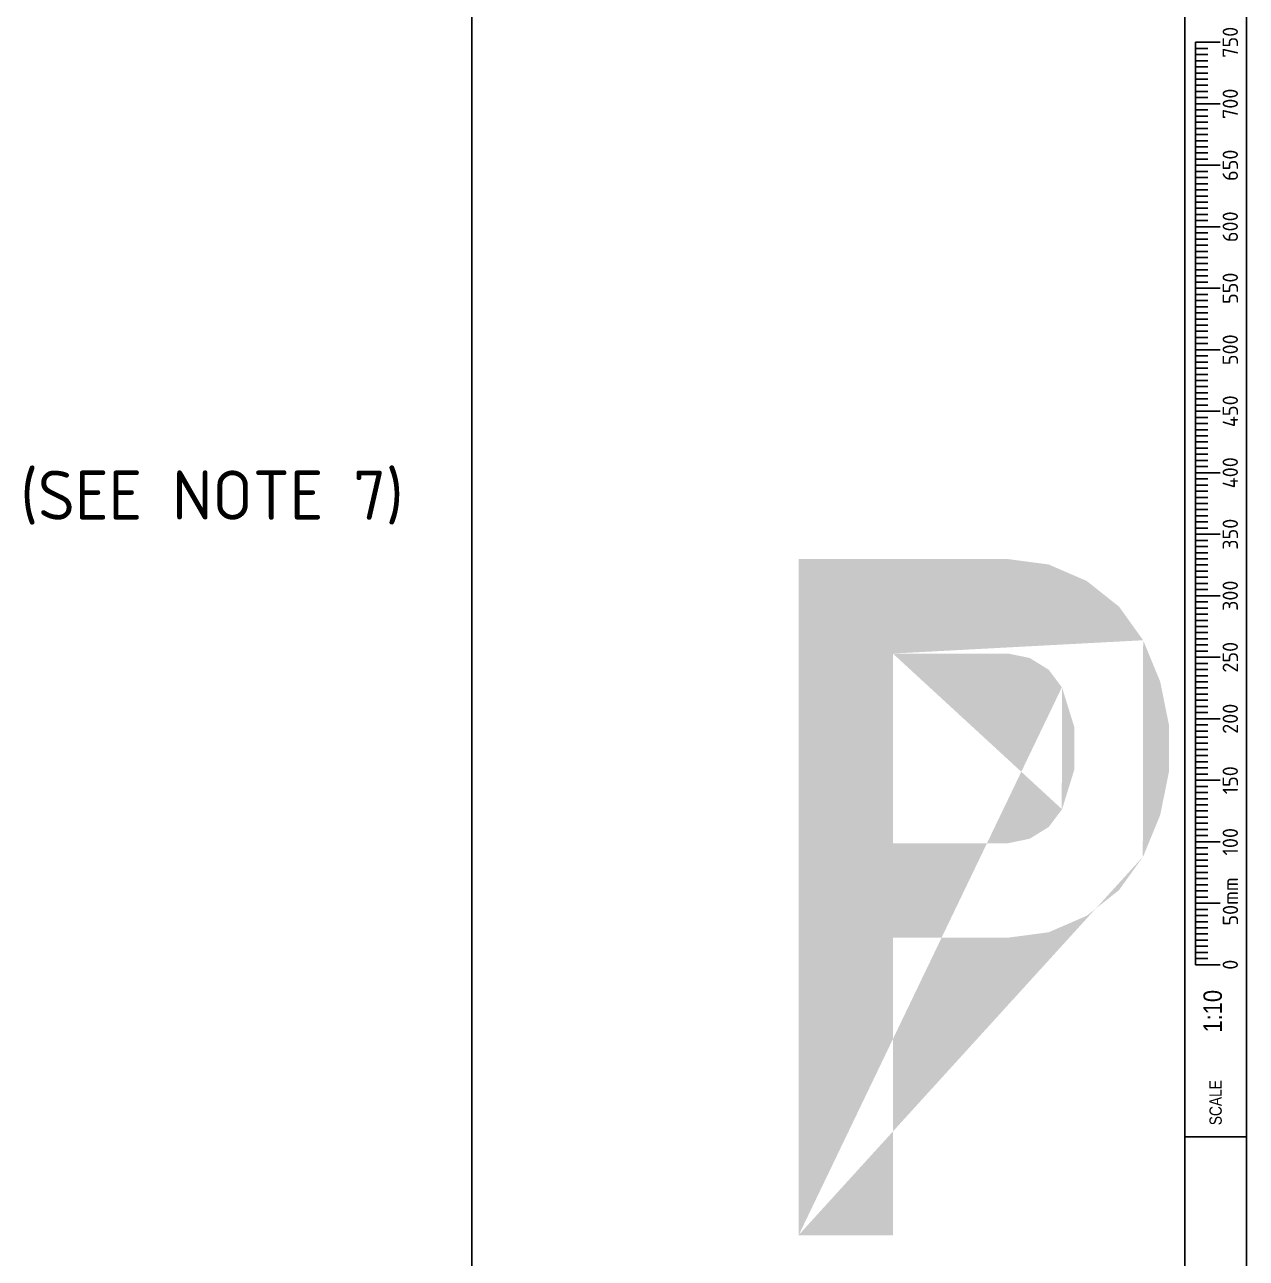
# Model space of a CAD drawing. Extents: x 0 to 1038, y -1303 to 297.
# Drawn here: x 316.1 to 415.5, y 86.9 to 187.2 of the extents above; entities that cross this region are included whole.
import ezdxf
from ezdxf.enums import TextEntityAlignment as Align

# ---------------------------------------------------------------- set-up
doc = ezdxf.new("R2010")
doc.units = 0
doc.linetypes.add('CENTERX2', pattern=[101.6, 63.5, -12.7, 12.7, -12.7])
doc.layers.get('0').update_dxf_attribs({"linetype": 'CONTINUOUS'})
for name, color, linetype in [('GREEN', 96, 'CONTINUOUS'), ('L18', 4, 'CONTINUOUS'), ('L50', 7, 'CONTINUOUS'), ('T25', 1, 'CONTINUOUS'), ('TBLK18', 4, 'CONTINUOUS'), ('TBLK25', 1, 'CONTINUOUS'), ('TBLK35', 3, 'CONTINUOUS'), ('TBLK50', 7, 'CONTINUOUS')]:
    doc.layers.add(name, color=color, linetype=linetype)
doc.styles.add('HELV', font='helvs.shx')
doc.styles.add('HELVL', font='helvl', dxfattribs={"width": 0.8})
doc.styles.add('ISO', font='iso3098b.shx')

# ---------------------------------------------------------------- blocks, each defined once
blk = doc.blocks.new('SCA10_3')
at = {"layer": 'L18'}
for p, q in [((-4.14, 89), (-2.14, 89)), ((-4.14, 14), (-4.14, 89)), ((-4.14, 88.5), (-3.14, 88.5)), ((-4.14, 88), (-3.14, 88)), ((-4.14, 87.5), (-3.14, 87.5)), ((-4.14, 87), (-3.14, 87)), ((-4.14, 86.5), (-3.14, 86.5)), ((-4.14, 86), (-3.14, 86)), ((-4.14, 85.5), (-3.14, 85.5)), ((-4.14, 85), (-3.14, 85)), ((-4.14, 84.5), (-3.14, 84.5)), ((-4.14, 84), (-2.14, 84)), ((-4.14, 83.5), (-3.14, 83.5)), ((-4.14, 83), (-3.14, 83)), ((-4.14, 82.5), (-3.14, 82.5)), ((-4.14, 82), (-3.14, 82)), ((-4.14, 81.5), (-3.14, 81.5)), ((-4.14, 81), (-3.14, 81)), ((-4.14, 80.5), (-3.14, 80.5)), ((-4.14, 80), (-3.14, 80)), ((-4.14, 79.5), (-3.14, 79.5)), ((-4.14, 79), (-2.14, 79)), ((-4.14, 78.5), (-3.14, 78.5)), ((-4.14, 78), (-3.14, 78)), ((-4.14, 77.5), (-3.14, 77.5)), ((-4.14, 77), (-3.14, 77)), ((-4.14, 76.5), (-3.14, 76.5)), ((-4.14, 76), (-3.14, 76)), ((-4.14, 75.5), (-3.14, 75.5)), ((-4.14, 75), (-3.14, 75)), ((-4.14, 74.5), (-3.14, 74.5)), ((-4.14, 74), (-2.14, 74)), ((-4.14, 73.5), (-3.14, 73.5)), ((-4.14, 73), (-3.14, 73)), ((-4.14, 72.5), (-3.14, 72.5)), ((-4.14, 72), (-3.14, 72)), ((-4.14, 71.5), (-3.14, 71.5)), ((-4.14, 71), (-3.14, 71)), ((-4.14, 70.5), (-3.14, 70.5)), ((-4.14, 70), (-3.14, 70)), ((-4.14, 69.5), (-3.14, 69.5)), ((-4.14, 69), (-2.14, 69)), ((-4.14, 68.5), (-3.14, 68.5)), ((-4.14, 68), (-3.14, 68)), ((-4.14, 67.5), (-3.14, 67.5)), ((-4.14, 67), (-3.14, 67)), ((-4.14, 66.5), (-3.14, 66.5)), ((-4.14, 66), (-3.14, 66)), ((-4.14, 65.5), (-3.14, 65.5)), ((-4.14, 65), (-3.14, 65)), ((-4.14, 64.5), (-3.14, 64.5)), ((-4.14, 64), (-2.14, 64)), ((-4.14, 63.5), (-3.14, 63.5)), ((-4.14, 63), (-3.14, 63)), ((-4.14, 62.5), (-3.14, 62.5)), ((-4.14, 62), (-3.14, 62)), ((-4.14, 61.5), (-3.14, 61.5)), ((-4.14, 61), (-3.14, 61)), ((-4.14, 60.5), (-3.14, 60.5)), ((-4.14, 60), (-3.14, 60)), ((-4.14, 59.5), (-3.14, 59.5)), ((-4.14, 59), (-2.14, 59)), ((-4.14, 58.5), (-3.14, 58.5)), ((-4.14, 58), (-3.14, 58)), ((-4.14, 57.5), (-3.14, 57.5)), ((-4.14, 57), (-3.14, 57)), ((-4.14, 56.5), (-3.14, 56.5)), ((-4.14, 56), (-3.14, 56)), ((-4.14, 55.5), (-3.14, 55.5)), ((-4.14, 55), (-3.14, 55)), ((-4.14, 54.5), (-3.14, 54.5)), ((-4.14, 54), (-2.14, 54)), ((-4.14, 53.5), (-3.14, 53.5)), ((-4.14, 53), (-3.14, 53)), ((-4.14, 52.5), (-3.14, 52.5)), ((-4.14, 52), (-3.14, 52)), ((-4.14, 51.5), (-3.14, 51.5)), ((-4.14, 51), (-3.14, 51)), ((-4.14, 50.5), (-3.14, 50.5)), ((-4.14, 50), (-3.14, 50)), ((-4.14, 49.5), (-3.14, 49.5)), ((-4.14, 49), (-2.14, 49)), ((-4.14, 48.5), (-3.14, 48.5)), ((-4.14, 48), (-3.14, 48)), ((-4.14, 47.5), (-3.14, 47.5)), ((-4.14, 47), (-3.14, 47)), ((-4.14, 46.5), (-3.14, 46.5)), ((-4.14, 46), (-3.14, 46)), ((-4.14, 45.5), (-3.14, 45.5)), ((-4.14, 45), (-3.14, 45)), ((-4.14, 44.5), (-3.14, 44.5)), ((-4.14, 44), (-2.14, 44)), ((-4.14, 43.5), (-3.14, 43.5)), ((-4.14, 43), (-3.14, 43)), ((-4.14, 42.5), (-3.14, 42.5)), ((-4.14, 42), (-3.14, 42)), ((-4.14, 41.5), (-3.14, 41.5)), ((-4.14, 41), (-3.14, 41)), ((-4.14, 40.5), (-3.14, 40.5)), ((-4.14, 40), (-3.14, 40)), ((-4.14, 39.5), (-3.14, 39.5)), ((-4.14, 39), (-2.14, 39)), ((-4.14, 38.5), (-3.14, 38.5)), ((-4.14, 38), (-3.14, 38)), ((-4.14, 37.5), (-3.14, 37.5)), ((-4.14, 37), (-3.14, 37)), ((-4.14, 36.5), (-3.14, 36.5)), ((-4.14, 36), (-3.14, 36)), ((-4.14, 35.5), (-3.14, 35.5)), ((-4.14, 35), (-3.14, 35)), ((-4.14, 34.5), (-3.14, 34.5)), ((-4.14, 34), (-2.14, 34)), ((-4.14, 33.5), (-3.14, 33.5)), ((-4.14, 33), (-3.14, 33)), ((-4.14, 32.5), (-3.14, 32.5)), ((-4.14, 32), (-3.14, 32)), ((-4.14, 31.5), (-3.14, 31.5)), ((-4.14, 31), (-3.14, 31)), ((-4.14, 30.5), (-3.14, 30.5)), ((-4.14, 30), (-3.14, 30)), ((-4.14, 29.5), (-3.14, 29.5)), ((-4.14, 29), (-2.14, 29)), ((-4.14, 28.5), (-3.14, 28.5)), ((-4.14, 28), (-3.14, 28)), ((-4.14, 27.5), (-3.14, 27.5)), ((-4.14, 27), (-3.14, 27)), ((-4.14, 26.5), (-3.14, 26.5)), ((-4.14, 26), (-3.14, 26)), ((-4.14, 25.5), (-3.14, 25.5)), ((-4.14, 25), (-3.14, 25)), ((-4.14, 24.5), (-3.14, 24.5)), ((-4.14, 24), (-2.14, 24)), ((-4.14, 23.5), (-3.14, 23.5)), ((-4.14, 23), (-3.14, 23)), ((-4.14, 22.5), (-3.14, 22.5)), ((-4.14, 22), (-3.14, 22)), ((-4.14, 21.5), (-3.14, 21.5)), ((-4.14, 21), (-3.14, 21)), ((-4.14, 20.5), (-3.14, 20.5)), ((-4.14, 20), (-3.14, 20)), ((-4.14, 19.5), (-3.14, 19.5)), ((-4.14, 19), (-2.14, 19)), ((-4.14, 18.5), (-3.14, 18.5)), ((-4.14, 18), (-3.14, 18)), ((-4.14, 17.5), (-3.14, 17.5)), ((-4.14, 17), (-3.14, 17)), ((-4.14, 16.5), (-3.14, 16.5)), ((-4.14, 16), (-3.14, 16)), ((-4.14, 15.5), (-3.14, 15.5)), ((-4.14, 15), (-3.14, 15)), ((-4.14, 14.5), (-3.14, 14.5)), ((-4.14, 14), (-2.14, 14))]:
    blk.add_line(p, q, dxfattribs=at)
at = {"layer": 'L18', "style": 'ISO'}
for s, p in [('750', (-0.68, 89)), ('700', (-0.68, 84)), ('650', (-0.68, 79)), ('600', (-0.68, 74)), ('550', (-0.68, 69)), ('500', (-0.68, 64)), ('450', (-0.68, 59)), ('400', (-0.68, 54)), ('350', (-0.68, 49)), ('300', (-0.68, 44)), ('250', (-0.68, 39)), ('200', (-0.68, 34)), ('150', (-0.68, 29)), ('100', (-0.68, 24)), ('0', (-0.68, 14))]:
    blk.add_text(s, height=1.25, rotation=90, dxfattribs=at).set_placement(p, align=Align.CENTER)
blk.add_text('50mm', height=1.25, rotation=90, dxfattribs=at).set_placement((-0.67, 17.18))
at = {"layer": 'L18', "style": 'HELV', "width": 0.85}
blk.add_text('1:10', height=1.5, rotation=90, dxfattribs=at).set_placement((-1.99, 11.95), align=Align.RIGHT)
blk = doc.blocks.new('A3BBLK')
at = {"layer": 'TBLK50'}
for p, q in [((352.5, 4.5), (352.5, 292.5)), ((415.5, 4.5), (415.5, 292.5))]:
    blk.add_line(p, q, dxfattribs=at)
blk = doc.blocks.new('TBLK')
at = {"layer": 'TBLK35'}
for p, q in [((410.5, 57), (410.5, 292.5)), ((410.5, 96.75), (415.5, 96.75))]:
    blk.add_line(p, q, dxfattribs=at)
blk.add_blockref('A3BBLK', (0, 0))
at = {"layer": 'TBLK18', "style": 'HELVL', "width": 0.8}
blk.add_text('SCALE', height=1, rotation=90, dxfattribs=at).set_placement((413.5, 97.7))
at = {"layer": 'TBLK18', "style": 'ISO'}
blk.add_attdef('MR_DIRECTORATE', text='', height=1.5, dxfattribs=at).set_placement((381.5, 67.12), align=Align.CENTER)
for tag, p in [('STREET_NAME', (355.51, 61.1)), ('SUBURB_POSTCODE', (388.49, 61.1)), ('TELEPHONE_NO.', (368.31, 58.84)), ('FAX_NO.', (393.56, 58.84))]:
    blk.add_attdef(tag, p, '', height=1.5, dxfattribs=at)
at = {"layer": 'TBLK25', "style": 'ISO'}
for tag, height, p in [('MR_BRANCH', 2, (381.5, 64.2)), ('ROAD_SECTION', 1.75, (384.5, 29.16)), ('SLK', 1.75, (384.5, 26.11)), ('CHAINAGE', 1.75, (384.5, 19.21)), ('DRG_TYPE_03', 1.75, (360.51, 11.5)), ('DRG_TYPE_02', 1.75, (360.51, 8.36)), ('DRG_TYPE_01', 1.75, (360.3, 5.42))]:
    blk.add_attdef(tag, text='', height=height, dxfattribs=at).set_placement(p, align=Align.CENTER)
for tag, p, height in [('FILE_NUMBER', (371.77, 53.24), 2.5), ('DESIGNED_/_DRAWN', (371.77, 48.49), 2), ('VERIFIED', (371.77, 43.49), 2), ('APPROVED', (371.77, 38.49), 2), ('LOCAL_AUTHORITY', (370.48, 16.73), 1.25)]:
    blk.add_attdef(tag, p, '', height=height, dxfattribs=at)
at = {"layer": 'TBLK35', "style": 'ISO', "width": 0.9}
for tag, p in [('ROAD_PROJECT&NUMBER', (384.5, 32.23)), ('DRAWING_DESCRIPTION', (384.5, 22.29))]:
    blk.add_attdef(tag, text='', height=2.5, dxfattribs=at).set_placement(p, align=Align.CENTER)
at = {"layer": 'TBLK50', "style": 'ISO'}
blk.add_attdef('DRG_NUMBER', (370.5, 6.02), '', height=5, dxfattribs=at)

msp = doc.modelspace()

# ---------------------------------------------------------------- hatches: boundary and pattern name
at = {"layer": 'GREEN'}
h = msp.add_hatch(color=256, dxfattribs=at)
h.paths.add_polyline_path([(396.13, 136.05), (396.1, 136.05)], flags=16)
edge = h.paths.add_edge_path(flags=17)
edge.add_line((386.77, 120.63), (386.77, 136.05))
edge.add_line((386.77, 136.05), (396.13, 136.05))
edge.add_line((397.88, 135.69), (396.13, 136.05))
edge.add_line((397.88, 135.69), (399.43, 134.73))
edge.add_line((399.43, 134.73), (400.51, 133.29))
edge.add_line((400.51, 133.29), (401.52, 130.04))
edge.add_line((401.52, 130.04), (401.52, 126.64))
edge.add_line((401.52, 126.64), (400.51, 123.39))
edge.add_line((400.51, 123.39), (399.43, 121.95))
edge.add_line((399.43, 121.95), (397.88, 120.99))
edge.add_line((397.88, 120.99), (396.13, 120.63))
edge.add_line((396.13, 120.63), (386.77, 120.63))
h.paths.add_polyline_path([(396.1, 143.73), (396.13, 143.73)], flags=16)
edge = h.paths.add_edge_path()
edge.add_line((386.77, 88.75), (379.09, 88.75))
edge.add_line((379.09, 88.75), (379.09, 143.73))
edge.add_line((379.09, 143.73), (396.13, 143.73))
edge.add_line((399.43, 143.29), (396.13, 143.73))
edge.add_line((399.43, 143.29), (402.52, 141.95))
edge.add_line((402.52, 141.95), (405.15, 139.86))
edge.add_line((405.15, 139.86), (407.11, 137.13))
edge.add_line((407.11, 137.13), (408.5, 133.75))
edge.add_line((408.5, 133.75), (409.22, 130.17))
edge.add_line((409.22, 130.17), (409.22, 126.51))
edge.add_line((409.22, 126.51), (408.5, 122.93))
edge.add_line((408.5, 122.93), (407.11, 119.55))
edge.add_line((407.11, 119.55), (405.15, 116.82))
edge.add_line((405.15, 116.82), (402.52, 114.73))
edge.add_line((402.52, 114.73), (399.43, 113.39))
edge.add_line((399.43, 113.39), (396.13, 112.95))
edge.add_line((396.13, 112.95), (386.77, 112.95))
edge.add_line((386.77, 112.95), (386.77, 88.75))
edge = h.paths.add_edge_path()
edge.add_line((386.77, 136.05), (386.75, 136.05))
edge.add_line((400.51, 123.39), (400.49, 123.39))
edge.add_line((400.51, 133.29), (400.49, 133.29))
edge.add_line((379.09, 88.75), (379.07, 88.75))
edge.add_line((407.11, 119.55), (407.08, 119.55))
edge.add_line((407.11, 137.13), (407.08, 137.13))
h = msp.add_hatch(color=256, dxfattribs=at)
h.paths.add_polyline_path([(396.13, 136.05), (396.1, 136.05)], flags=16)
edge = h.paths.add_edge_path(flags=17)
edge.add_line((386.77, 120.63), (386.77, 136.05))
edge.add_line((386.77, 136.05), (396.13, 136.05))
edge.add_line((397.88, 135.69), (396.13, 136.05))
edge.add_line((397.88, 135.69), (399.43, 134.73))
edge.add_line((399.43, 134.73), (400.51, 133.29))
edge.add_line((400.51, 133.29), (401.52, 130.04))
edge.add_line((401.52, 130.04), (401.52, 126.64))
edge.add_line((401.52, 126.64), (400.51, 123.39))
edge.add_line((400.51, 123.39), (399.43, 121.95))
edge.add_line((399.43, 121.95), (397.88, 120.99))
edge.add_line((397.88, 120.99), (396.13, 120.63))
edge.add_line((396.13, 120.63), (386.77, 120.63))
h.paths.add_polyline_path([(396.1, 143.73), (396.13, 143.73)], flags=16)
edge = h.paths.add_edge_path()
edge.add_line((386.77, 88.75), (379.09, 88.75))
edge.add_line((379.09, 88.75), (379.09, 143.73))
edge.add_line((379.09, 143.73), (396.13, 143.73))
edge.add_line((399.43, 143.29), (396.13, 143.73))
edge.add_line((399.43, 143.29), (402.52, 141.95))
edge.add_line((402.52, 141.95), (405.15, 139.86))
edge.add_line((405.15, 139.86), (407.11, 137.13))
edge.add_line((407.11, 137.13), (408.5, 133.75))
edge.add_line((408.5, 133.75), (409.22, 130.17))
edge.add_line((409.22, 130.17), (409.22, 126.51))
edge.add_line((409.22, 126.51), (408.5, 122.93))
edge.add_line((408.5, 122.93), (407.11, 119.55))
edge.add_line((407.11, 119.55), (405.15, 116.82))
edge.add_line((405.15, 116.82), (402.52, 114.73))
edge.add_line((402.52, 114.73), (399.43, 113.39))
edge.add_line((399.43, 113.39), (396.13, 112.95))
edge.add_line((396.13, 112.95), (386.77, 112.95))
edge.add_line((386.77, 112.95), (386.77, 88.75))
edge = h.paths.add_edge_path()
edge.add_line((386.77, 136.05), (386.75, 136.05))
edge.add_line((400.51, 123.39), (400.49, 123.39))
edge.add_line((400.51, 133.29), (400.49, 133.29))
edge.add_line((379.09, 88.75), (379.07, 88.75))
edge.add_line((407.11, 119.55), (407.08, 119.55))
edge.add_line((407.11, 137.13), (407.08, 137.13))

# ---------------------------------------------------------------- block references
msp.add_blockref('TBLK', (0, 0))
at = {"layer": 'T25', "linetype": 'CENTERX2'}
msp.add_blockref('SCA10_3', (415.5, 96.75), dxfattribs=at)

# ---------------------------------------------------------------- texts
at = {"layer": 'L50', "insert": (315.79, 150.93), "char_height": 4, "width": 31.6, "attachment_point": 1, "style": 'ISO'}
msp.add_mtext('(SEE NOTE 7)', dxfattribs=at)

doc.saveas('drawing.dxf')
